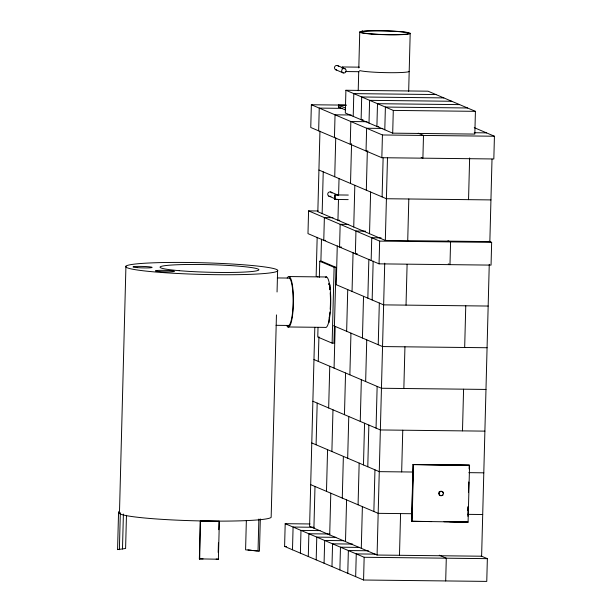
<?xml version="1.0" encoding="UTF-8"?>
<svg xmlns="http://www.w3.org/2000/svg" width="612" height="612" viewBox="0 0 612 612"><rect width="100%" height="100%" fill="white"/><g stroke="black" fill="none" stroke-linecap="round" stroke-linejoin="round"><path stroke-width="0.92" d="M126.462 515.312L125.598 548.474L117.573 549.599L118.567 511.693M125.927 266.189L119.478 512.565A76.056 5.837 1.5 0 0 189.858 520.644A76.056 5.837 1.5 0 0 271.154 517.354L276.456 314.905M119.371 549.691L120.335 512.734M122.484 549.086L123.402 514.026M199.351 558.871L200.338 520.965L219.364 521.325L218.377 559.23L199.351 558.871L203.085 558.909M199.703 559.024L200.338 520.965M218.186 552.445L218.438 542.966M218.782 529.701L219.004 521.172M246.353 520.452L245.588 549.828L259.465 551.198L260.307 518.976M258.027 551.259L258.868 519.037M277.052 291.985L277.603 270.971A76.056 5.837 1.5 0 0 168.575 262.464A76.056 5.837 1.5 0 0 159.12 272.302A76.056 5.837 1.5 0 0 277.603 270.971M481.216 556.048L487.359 558.657L486.762 581.4L363.566 580.015L284.595 546.432L285.192 523.688L310.024 523.964M292.49 549.79L293.087 527.047L314.094 527.284M318.125 210.987L308.578 210.88L307.981 233.623L379.05 263.849L491.053 265.111L491.65 242.367L489.019 241.25M346.346 105.142L311.355 104.744L310.758 127.487L381.834 157.712L493.83 158.975L494.427 136.231L474.246 127.648M300.385 553.149L300.982 530.405L320.084 530.619M318.653 130.846L319.25 108.102L342.582 108.37M308.287 556.507L308.876 533.763L329.891 534.001M314.813 327.336L309.596 526.335L377.084 555.038L481.613 556.216L489.256 264.346M317.169 237.311L316.152 276.165L317.903 276.915M319.946 131.182L317.835 211.729L385.323 240.424L489.852 241.602L492.01 159.158M318.018 327.558L317.773 337.036L332.125 343.141L333.991 343.164L335.98 267.352L321.621 261.248L319.755 261.225L319.334 277.335M313.91 528.171L314.996 486.471M316.09 444.779L317.184 403.086M318.271 361.386L318.921 336.753M320.879 261.89L321.476 239.147M322.142 213.557L323.235 171.865M316.182 559.865L316.779 537.122L335.881 537.336M329.034 322.662L329.187 316.978M329.906 289.491L330.029 284.756L328.59 284.144M334.45 137.562L335.047 114.819L351.28 115.002M324.077 563.224L324.674 540.48L343.776 540.694M326.487 491.359L327.573 449.667M328.667 407.967L329.761 366.274M334.726 176.746L335.743 137.899M332.125 343.141L334.114 267.329L319.755 261.225M345.176 109.854L338.421 106.985L338.474 105.088L346.032 105.172M329.7 534.888L330.794 493.188M331.888 451.495L332.974 409.803M334.068 368.103L335.162 326.41M336.248 284.718L337.266 245.863M338.482 199.428L337.939 220.274L339.805 220.297M338.581 195.641L339.033 178.582M331.972 566.582L332.568 543.838L352.627 544.06M345.91 90.262L345.313 113.006L392.697 133.156L474.828 134.082L475.425 111.338L428.04 91.188L345.91 90.262L393.287 110.412L475.425 111.338M350.248 144.279L350.837 121.536L367.078 121.719M339.874 569.94L340.471 547.197L359.565 547.411M342.276 498.076L343.37 456.384M344.464 414.684L345.55 372.991M346.644 331.291L347.738 289.598M350.515 183.462L351.556 143.667M353.208 116.364L353.805 93.621L435.935 94.546M345.497 541.605L346.583 499.905M347.677 458.212L348.771 416.52M349.865 374.819L350.951 333.127M352.045 291.434L353.063 252.58M353.736 226.991L354.822 185.298M358.211 90.706L358.709 71.757M358.808 67.963L359.749 31.954M347.769 573.299L348.366 550.555L368.424 550.777M362.197 32.497L362.243 30.6M355.664 576.657L356.26 553.914L375.363 554.128M358.074 504.793L359.168 463.1M360.254 421.4L361.348 379.708M362.442 338.008L363.528 296.315M366.313 190.179L367.33 151.332M369.005 123.081L369.602 100.337L451.733 101.263M361.287 548.321L362.38 506.621M363.474 464.929L364.561 423.236M365.655 381.536L366.749 339.844M367.843 298.151L368.86 259.297M369.526 233.708L370.62 192.015M371.155 260.49L371.752 237.747L381.085 237.854M363.566 580.015L364.155 557.272L285.192 523.688M367.781 466.765L368.868 425.065M372.15 299.979L373.167 261.125M379.05 263.849L379.647 241.105L308.578 210.88M381.834 157.712L382.431 134.969L311.355 104.744M373.863 511.51L374.957 469.817M376.051 428.117L377.145 386.424M378.231 344.724L379.325 303.032M382.102 196.896L383.12 158.049M384.795 129.798L385.392 107.054L467.522 107.98M377.084 555.038L384.726 263.168M385.323 240.424L387.48 157.98M392.697 133.156L393.287 110.412M408.671 91.356L410.185 33.545A25.291 1.943 1.5 0 0 373.932 30.715A25.291 1.943 1.5 0 0 370.788 33.989A25.291 1.943 1.5 0 0 410.185 33.545M399.483 555.291L400.577 513.59M401.663 471.898L402.757 430.205M403.851 388.505L404.937 346.813M406.031 305.12L407.102 264.369M407.722 240.677L408.808 198.984M411.578 521.302L413.062 464.447L469.565 465.288L468.081 522.143L411.578 521.302L431.506 521.523M412.075 521.516L413.567 464.661L413.062 464.447M445.697 580.941L446.293 558.198L439.271 555.206M462.488 430.879L463.582 389.178M464.676 347.486L465.763 305.793M468.547 199.657L469.633 157.957M467.874 510.561L467.973 506.767M468.494 486.869L468.616 482.134M467.866 516.306L468.119 506.828M468.486 492.614L468.761 482.195M469.106 468.93L469.205 465.135L413.207 464.508L411.715 521.363L431.651 521.585M438.582 493.379L439.278 491.773L441.313 491.314L439.714 491.956L439.011 493.563L439.63 495.177L438.582 493.379L439.011 493.563M440.762 495.674L442.797 495.207L443.493 493.609L442.881 491.994L440.885 491.13M117.573 549.599L119.355 549.255M342.621 66.968L359.42 67.159M345.298 71.55L359.298 71.703M443.838 97.905L361.7 96.979L361.111 119.722L363.015 119.745M459.627 104.621L377.497 103.696L376.9 126.439L378.813 126.462M338.421 106.985L340.31 107.008M382.867 128.436L366.634 128.252L366.037 150.996L367.95 151.019M474.231 132.735L486.532 132.873M382.431 134.969L494.427 136.231M334.971 194.914L348.305 195.06M490.946 199.91L386.409 198.732L318.928 170.029M334.848 199.458L348.182 199.611M332.966 217.696L324.368 217.597L323.771 240.34L325.683 240.363M348.756 224.413L340.165 224.313L339.568 247.057L341.481 247.08M365.509 231.137L355.954 231.03L355.365 253.773L357.27 253.796M379.647 241.105L491.65 242.367M334.114 267.329L335.98 267.352M289.269 276.555L326.601 276.976M277.282 277.94L289.415 278.07M488.162 306.046L383.632 304.868L335.452 284.373M276.043 325.316L289.109 325.462M287.946 326.969L325.286 327.389A25.291 4.812 -89.4 0 0 330.763 300.905A25.291 4.812 -89.4 0 0 325.347 277.312M487.076 347.738L382.538 346.56L333.486 325.699M485.982 389.431L381.452 388.253L313.964 359.558M484.888 431.131L380.358 429.953L312.877 401.25M413.567 464.661L469.565 465.288M413.643 472.036L379.264 471.645L311.783 442.95M468.868 472.655L483.801 472.824M412.557 513.728L378.17 513.338L310.689 484.643M467.423 514.348L482.707 514.516M449.545 521.73L468.081 522.143M443.991 521.722L467.721 521.99M200.698 521.118L219.364 521.325M284.595 546.432L286.5 546.447M364.155 557.272L487.359 558.657M216.151 559.054L218.377 559.23M247.914 549.874L251.463 550.28M253.246 550.486L256.795 550.892M337.365 65.499L345.084 68.789A2.28 2.234 -67 0 1 344.977 72.729A2.28 2.234 -67 0 1 341.672 70.717A2.28 2.234 -67 0 1 345.084 68.789M335.56 69.646L343.271 72.935M418.233 133.194L423.496 135.436L422.9 158.179L421.14 157.429M338.474 105.088L345.229 107.964M447.969 240.791L450.585 241.901L449.988 264.644L448.244 263.902M330.61 191.969L337.893 195.067M328.797 196.115L335.238 198.862M442.881 491.994L442.445 491.811L443.493 493.609M439.278 491.773L439.714 491.956M442.361 495.024L442.797 495.207M439.194 494.993L441.191 495.858M336.669 69.967A2.28 2.234 -67 0 1 334.825 66.532A2.28 2.234 -67 0 1 338.704 66.578M342.162 68.475A2.28 0.436 -89.4 0 1 342.567 66.96A2.28 0.436 -89.4 0 1 342.965 68.261M335.651 195.044A2.28 2.234 -67 0 1 338.344 195.435M337.243 199.229A2.28 2.234 -67 0 1 336.08 199.221M335.093 198.617A2.28 2.234 -67 0 1 335.177 195.404M331.038 196.138A2.28 2.234 -67 0 1 328.001 195.274A2.28 2.234 -67 0 1 328.904 192.176A2.28 2.234 -67 0 1 331.941 193.04M439.737 494.465A1.522 1.492 -67 0 1 439.508 494.144M409.191 71.451A25.291 1.943 1.5 0 1 386.562 72.652A25.291 1.943 1.5 0 1 359.657 70.556M328.904 283.348A23.769 4.521 -89.4 0 1 329.248 284.978M329.554 286.783A23.769 4.521 -89.4 0 1 329.876 289.277M330.197 292.796A23.769 4.521 -89.4 0 1 330.182 309.32M329.945 312.074A23.769 4.521 -89.4 0 1 329.516 315.677M287.189 278.062A25.291 4.812 -89.4 0 1 293.423 301.586A25.291 4.812 -89.4 0 1 286.737 325.584M289.231 278.07A23.769 4.521 -89.4 0 1 293.094 303.667A23.769 4.521 -89.4 0 1 287.992 325.454M334.481 197.003L334.504 198.166A2.28 0.436 -89.4 0 0 335.2 198.785A2.28 0.436 -89.4 0 0 335.116 195.113A2.28 0.436 -89.4 0 0 334.481 197.003M371.645 33.912A23.769 1.821 1.5 0 0 408.671 33.499A23.769 1.821 1.5 0 0 374.598 30.837A23.769 1.821 1.5 0 0 371.645 33.912M179.224 270.68A49.442 3.794 1.5 0 0 258.425 270.252A49.442 3.794 1.5 0 0 190.699 264.468A49.442 3.794 1.5 0 0 179.224 270.68M159.571 271.56A9.509 0.727 1.5 0 0 174.382 271.399A9.509 0.727 1.5 0 0 160.757 270.336A9.509 0.727 1.5 0 0 159.571 271.56M137.287 267.62A9.509 0.727 1.5 0 0 152.097 267.452A9.509 0.727 1.5 0 0 138.473 266.388A9.509 0.727 1.5 0 0 137.287 267.62"/></g></svg>
